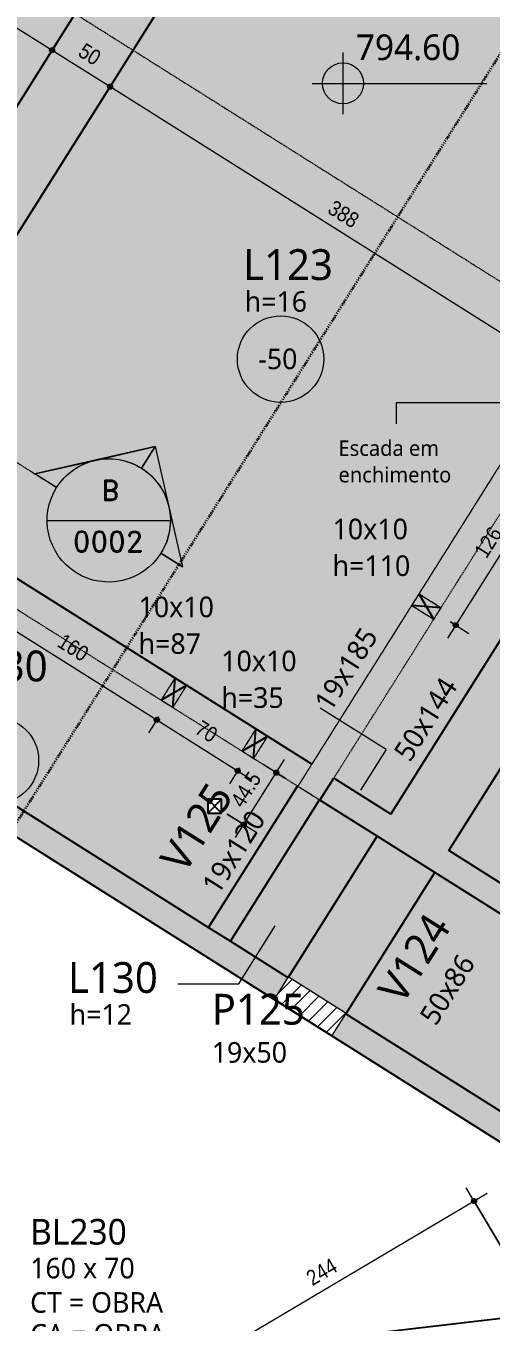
# Model space of a CAD drawing. Extents: x -2131 to 52870, y -3196 to 88043.
# Drawn here: x 41879 to 42218, y 1157 to 2103 of the extents above; entities that cross this region are included whole.
import ezdxf

# ---------------------------------------------------------------- set-up
doc = ezdxf.new("R2010")
doc.units = 0
for name, pattern in [('Centro de 6 mm', [1.32, 0.6, -0.24, 0.24, -0.24]), ('Dash dot', [1.5875, 0.635, -0.47625, 0, -0.47625]), ('Hidden', [0.714375, 0.47625, -0.238125]), ('Traço', [0.635, 0.3175, -0.3175])]:
    doc.linetypes.add(name, pattern=pattern)
for name, color, linetype, lineweight in [('A-ANNO-DIMS', 7, 'Continuous', 9), ('A-ANNO-DIMS-75', 7, 'Continuous', 9), ('A-DETL-GENF', 7, 'Continuous', 18), ('A-DETL-THIN', 7, 'Continuous', 25), ('A-FLOR', 7, 'Continuous', 25), ('A-FLOR-IDEN', 7, 'Continuous', 9), ('A-GENM', 7, 'Continuous', 25), ('A-GENM-HDLN', 7, 'Traço', 18), ('A-GENM-IDEN', 7, 'Continuous', 9), ('G-ANNO-DIMS', 7, 'Continuous', 9), ('G-ANNO-SYMB', 7, 'Continuous', 9), ('G-ANNO-TEXT', 7, 'Continuous', 9), ('S-BEAM', 7, 'Continuous', 25), ('S-BEAM-HDLN', 7, 'Traço', 25), ('S-BEAM-IDEN', 7, 'Continuous', 9), ('S-COLS', 7, 'Continuous', 25), ('S-COLS-IDEN', 7, 'Continuous', 9), ('S-FNDN-IDEN', 7, 'Continuous', 9), ('S-GRID', 7, 'Continuous', 9)]:
    doc.layers.add(name, color=color, linetype=linetype, lineweight=lineweight)
doc.layers.add('A-DETL', color=7, linetype='Continuous', lineweight=18, true_color=0x00a600)
doc.styles.add('Fira Sans_3', font='', dxfattribs={"width": 0.9, "height": 11.25})
doc.styles.add('Gadugi', font='gadugi.ttf', dxfattribs={"height": 15})
doc.styles.add('Gadugi_4', font='gadugi.ttf', dxfattribs={"height": 11.25})
doc.styles.add('Gadugi_6', font='gadugi.ttf', dxfattribs={"height": 22.5})
doc.styles.add('Gadugi_7', font='gadugi.ttf', dxfattribs={"height": 0.2})
doc.styles.add('Gadugi_8', font='gadugi.ttf', dxfattribs={"height": 18.75})
doc.styles.add('RomanD', font='romand__.ttf', dxfattribs={"height": 15})
doc.styles.get('Fira Sans_3').set_extended_font_data('Fira Sans')
doc.dimstyles.new('PED_1_5mm_ESQ_3', dxfattribs={"dimscale": 30.48, "dimtxt": 15.344768, "dimasz": 0.492126, "dimexe": 0.369094, "dimexo": 0.369094, "dimgap": 0.073819, "dimtad": 1, "dimdec": 1, "dimrnd": 0.5, "dimdsep": 46, "dimtxsty": 'Fira Sans_3', "dimblk1": 'DOTSMALL', "dimblk2": 'DOTSMALL', "dimsah": 1, "dimcen": 0.09, "dimdle": 0.369094, "dimazin": 0, "dimtfac": 1, "dimtdec": 4, "dimtix": 1, "dimtmove": 0, "dimatfit": 3, "dimfxl": 1, "dimtvp": 1, "dimtolj": 1, "dimtzin": 0, "dimarcsym": 2})
doc.dimstyles.new('PED_1_5mm_ESQ_7', dxfattribs={"dimscale": 30.48, "dimtxt": 15.344768, "dimasz": 0.492126, "dimexe": 0.369094, "dimexo": 0.369094, "dimgap": 0.073819, "dimtad": 1, "dimdec": 1, "dimrnd": 0.5, "dimdsep": 46, "dimtxsty": 'Fira Sans_3', "dimblk1": 'DOTSMALL', "dimblk2": 'DOTSMALL', "dimsah": 1, "dimcen": 0.09, "dimdle": 0.369094, "dimazin": 0, "dimtfac": 1, "dimtdec": 4, "dimtix": 1, "dimtmove": 0, "dimatfit": 3, "dimfxl": 1, "dimtvp": 1, "dimtolj": 1, "dimtzin": 0, "dimarcsym": 2})

# ---------------------------------------------------------------- blocks, each defined once
blk = doc.blocks.new('PED_FURO_RETANGULAR_R04_2020 - 10x10x87-V29-PL C 001 - FORMA DO TÉRREO')
at = {"layer": 'A-GENM-HDLN'}
for p, q in [((-5, 9.5), (5, -9.5)), ((-5, -9.5), (5, 9.5)), ((-5, -9.5), (-5, 9.5)), ((-5, 9.5), (5, 9.5)), ((5, 9.5), (5, -9.5))]:
    blk.add_line(p, q, dxfattribs=at)
blk = doc.blocks.new('PED_FURO_RETANGULAR_R04_2020 - 10x10x35-V30-PL C 001 - FORMA DO TÉRREO')
at = {"layer": 'A-GENM-HDLN'}
for p, q in [((-5, 9.5), (5, -9.5)), ((-5, -9.5), (5, 9.5)), ((-5, -9.5), (-5, 9.5)), ((-5, 9.5), (5, 9.5)), ((5, 9.5), (5, -9.5))]:
    blk.add_line(p, q, dxfattribs=at)
blk = doc.blocks.new('PED_FURO_RETANGULAR_R04_2020 - 10x10x110-V33-PL C 001 - FORMA DO TÉRREO')
at = {"layer": 'A-GENM-HDLN'}
for p, q in [((-5, 9.5), (5, -9.5)), ((-5, -9.5), (5, 9.5)), ((-5, -9.5), (-5, 9.5)), ((-5, 9.5), (5, 9.5)), ((5, 9.5), (5, -9.5)), ((5, -9.5), (-5, -9.5))]:
    blk.add_line(p, q, dxfattribs=at)
blk = doc.blocks.new('PED_TAG_LAJE_R03 - TÍTULO_ESPESSURA_REBAIXO-2582888-PL C 001 - FORMA DO TÉRREO')
at = {"layer": 'A-FLOR-IDEN'}
blk.add_circle((-0.108, -0.761), 0.421, dxfattribs=at)
blk = doc.blocks.new('Elevações de ponto - M_Cota de elevação - Alvo preenchido-10609-PL C 001 - FORMA DO TÉRREO')
at = {"layer": 'G-ANNO-DIMS'}
h = blk.add_hatch(color=256, dxfattribs=at)
edge = h.paths.add_edge_path(flags=0)
edge.add_line((0, 0), (-0.2, 0))
edge.add_arc((0, 0), 0.2, 90, 180, ccw=False)
edge.add_line((0, 0.2), (0, 0))
h = blk.add_hatch(color=256, dxfattribs=at)
edge = h.paths.add_edge_path(flags=0)
edge.add_line((0, 0), (0.2, 0))
edge.add_arc((0, 0), 0.2, 270, 360, ccw=False)
edge.add_line((0, -0.2), (0, 0))
for p, q in [((0, -0.3), (0, 0.3)), ((-0.3, 0), (1.4, 0))]:
    blk.add_line(p, q, dxfattribs=at)
blk.add_circle((0, 0), 0.2, dxfattribs=at)
blk = doc.blocks.new('Corte - M_Cabeça do corte - Preenchida-2060824-PL C 001 - FORMA DO TÉRREO')
at = {"layer": 'G-ANNO-SYMB'}
h = blk.add_hatch(color=256, dxfattribs=at)
edge = h.paths.add_edge_path(flags=0)
edge.add_line((-0.6, 0.849), (-0.6, 0.6))
edge.add_arc((-0.6, 0), 0.6, 90, 135)
edge.add_line((-1.024, 0.424), (-0.6, 0.849))
h = blk.add_hatch(color=256, dxfattribs=at)
edge = h.paths.add_edge_path(flags=0)
edge.add_line((-0.6, 0.849), (-0.176, 0.424))
edge.add_arc((-0.6, 0), 0.6, 45, 90)
edge.add_line((-0.6, 0.6), (-0.6, 0.849))
h = blk.add_hatch(color=256, dxfattribs=at)
edge = h.paths.add_edge_path(flags=0)
edge.add_line((-1.449, 0), (-1.024, 0.424))
edge.add_arc((-0.6, 0), 0.6, 135, 180)
edge.add_line((-1.2, 0), (-1.449, 0))
h = blk.add_hatch(color=256, dxfattribs=at)
edge = h.paths.add_edge_path(flags=0)
edge.add_line((0.249, 0), (0, 0))
edge.add_arc((-0.6, 0), 0.6, 360, 405)
edge.add_line((-0.176, 0.424), (0.249, 0))
for p, q in [((-0.6, 0.849), (-1.449, 0)), ((-0.6, 0.849), (-1.024, 0.424)), ((-0.6, 0.849), (0.249, 0)), ((-0.6, 0.6), (-0.6, 0.849)), ((-0.6, 0.849), (-0.6, 0.6)), ((-0.176, 0.424), (-0.6, 0.849)), ((-1.024, 0.424), (-1.449, 0)), ((0.249, 0), (-0.176, 0.424)), ((-1.449, 0), (-1.2, 0)), ((0, 0), (0.249, 0)), ((-1.2, 0), (-1.449, 0)), ((0, 0), (0.249, 0))]:
    blk.add_line(p, q, dxfattribs=at)
for start, end in [(360, 180), (90, 135), (45, 90), (135, 180), (360, 45), (180, 360)]:
    blk.add_arc((-0.6, 0), 0.6, start, end, dxfattribs=at)
blk = doc.blocks.new('DIMBLOCK190-PL C 001 - FORMA DO TÉRREO')
at = {"layer": 'A-ANNO-DIMS-75', "transparency": 16777216}
h = blk.add_hatch(color=256, dxfattribs=at)
edge = h.paths.add_edge_path(flags=0)
edge.add_arc((41533.17, 2315.24), 1.88, 0, 360)
h = blk.add_hatch(color=256, dxfattribs=at)
edge = h.paths.add_edge_path(flags=0)
edge.add_arc((41897.8, 2085.74), 1.88, 0, 360)
for p, q in [((41528.58, 2307.96), (41539.16, 2324.76)), ((41533.17, 2315.24), (41528.58, 2307.96)), ((41533.17, 2315.24), (41897.8, 2085.74)), ((41893.22, 2078.47), (41903.79, 2095.26)), ((41897.8, 2085.74), (41893.22, 2078.47))]:
    blk.add_line(p, q, dxfattribs=at)
for centre in [(41533.17, 2315.24), (41897.8, 2085.74)]:
    blk.add_circle(centre, 1.88, dxfattribs=at)
at = {"layer": 'A-ANNO-DIMS-75', "color": 0, "transparency": 16777216, "insert": (41715.99, 2221.24), "char_height": 11.25, "width": 25.4959, "attachment_point": 1, "rotation": 327.81471, "line_spacing_factor": 1.049215, "style": 'Fira Sans_3'}
blk.add_mtext('431', dxfattribs=at)
blk = doc.blocks.new('_DotSmall')
at = {"color": 0, "linetype": 'ByBlock', "const_width": 0.5}
blk.add_lwpolyline([(-0.0625, 0, 1), (0.0625, 0, 1)], format="xyb", close=True, dxfattribs=at)
blk = doc.blocks.new('DIMBLOCK191-PL C 001 - FORMA DO TÉRREO')
at = {"layer": 'A-ANNO-DIMS-75', "transparency": 16777216}
h = blk.add_hatch(color=256, dxfattribs=at)
edge = h.paths.add_edge_path(flags=0)
edge.add_arc((41897.8, 2085.74), 1.88, 0, 360)
h = blk.add_hatch(color=256, dxfattribs=at)
edge = h.paths.add_edge_path(flags=0)
edge.add_arc((41940.12, 2059.11), 1.88, 0, 360)
for p, q in [((41893.22, 2078.47), (41903.79, 2095.26)), ((41897.8, 2085.74), (41893.22, 2078.47)), ((41897.8, 2085.74), (41940.12, 2059.11)), ((41935.54, 2051.84), (41946.11, 2068.63)), ((41940.12, 2059.11), (41935.54, 2051.84))]:
    blk.add_line(p, q, dxfattribs=at)
for centre in [(41897.8, 2085.74), (41940.12, 2059.11)]:
    blk.add_circle(centre, 1.88, dxfattribs=at)
at = {"layer": 'A-ANNO-DIMS-75', "color": 0, "transparency": 16777216, "insert": (41921.96, 2091.6), "char_height": 11.25, "width": 18.4137, "attachment_point": 1, "rotation": 327.81471, "line_spacing_factor": 1.049215, "style": 'Fira Sans_3'}
blk.add_mtext('50', dxfattribs=at)
blk = doc.blocks.new('DIMBLOCK192-PL C 001 - FORMA DO TÉRREO')
at = {"layer": 'A-ANNO-DIMS-75', "transparency": 16777216}
h = blk.add_hatch(color=256, dxfattribs=at)
edge = h.paths.add_edge_path(flags=0)
edge.add_arc((41940.12, 2059.11), 1.88, 0, 360)
h = blk.add_hatch(color=256, dxfattribs=at)
edge = h.paths.add_edge_path(flags=0)
edge.add_arc((42268.63, 1852.36), 1.88, 0, 360)
for p, q in [((41935.54, 2051.84), (41946.11, 2068.63)), ((41940.12, 2059.11), (41935.54, 2051.84)), ((41940.12, 2059.11), (42268.63, 1852.36)), ((42264.05, 1845.08), (42274.62, 1861.88)), ((42268.63, 1852.36), (42264.05, 1845.08))]:
    blk.add_line(p, q, dxfattribs=at)
for centre in [(41940.12, 2059.11), (42268.63, 1852.36)]:
    blk.add_circle(centre, 1.88, dxfattribs=at)
at = {"layer": 'A-ANNO-DIMS-75', "color": 0, "transparency": 16777216, "insert": (42104.13, 1976.95), "char_height": 11.25, "width": 27.6206, "attachment_point": 1, "rotation": 327.81471, "line_spacing_factor": 1.049215, "style": 'Fira Sans_3'}
blk.add_mtext('388', dxfattribs=at)
blk = doc.blocks.new('DIMBLOCK213-PL C 001 - FORMA DO TÉRREO')
at = {"layer": 'A-ANNO-DIMS-75', "transparency": 16777216}
h = blk.add_hatch(color=256, dxfattribs=at)
edge = h.paths.add_edge_path(flags=0)
edge.add_arc((42259.7, 1772.76), 1.88, 0, 360)
h = blk.add_hatch(color=256, dxfattribs=at)
edge = h.paths.add_edge_path(flags=0)
edge.add_arc((42192.55, 1666.07), 1.87, 0, 360)
for p, q in [((42265.69, 1782.28), (42186.55, 1656.55)), ((42252.42, 1777.34), (42269.22, 1766.77)), ((42259.7, 1772.76), (42252.42, 1777.34)), ((42188.66, 1668.51), (42202.07, 1660.08)), ((42192.55, 1666.07), (42188.66, 1668.51))]:
    blk.add_line(p, q, dxfattribs=at)
for centre, radius in [((42259.7, 1772.76), 1.88), ((42192.55, 1666.07), 1.87)]:
    blk.add_circle(centre, radius, dxfattribs=at)
at = {"layer": 'A-ANNO-DIMS-75', "color": 0, "transparency": 16777216, "insert": (42205.43, 1720), "char_height": 11.25, "width": 25.2598, "attachment_point": 1, "rotation": 57.81471, "line_spacing_factor": 1.049215, "style": 'Fira Sans_3'}
blk.add_mtext('126', dxfattribs=at)
blk = doc.blocks.new('DIMBLOCK217-PL C 001 - FORMA DO TÉRREO')
at = {"layer": 'A-ANNO-DIMS-75', "transparency": 16777216}
h = blk.add_hatch(color=256, dxfattribs=at)
edge = h.paths.add_edge_path(flags=0)
edge.add_arc((41838.72, 1682.25), 1.87, 0, 360)
h = blk.add_hatch(color=256, dxfattribs=at)
edge = h.paths.add_edge_path(flags=0)
edge.add_arc((41974.3, 1596.92), 1.87, 0, 360)
for p, q in [((41840.09, 1684.45), (41832.72, 1672.73)), ((41838.72, 1682.25), (41840.09, 1684.45)), ((41838.72, 1682.25), (41974.3, 1596.92)), ((41975.68, 1599.11), (41968.31, 1587.4)), ((41974.3, 1596.92), (41975.68, 1599.11))]:
    blk.add_line(p, q, dxfattribs=at)
for centre in [(41838.72, 1682.25), (41974.3, 1596.92)]:
    blk.add_circle(centre, 1.87, dxfattribs=at)
at = {"layer": 'A-ANNO-DIMS-75', "color": 0, "transparency": 16777216, "insert": (41906.68, 1660.54), "char_height": 11.25, "width": 26.4402, "attachment_point": 1, "rotation": 327.81471, "line_spacing_factor": 1.049215, "style": 'Fira Sans_3'}
blk.add_mtext('160', dxfattribs=at)
blk = doc.blocks.new('DIMBLOCK218-PL C 001 - FORMA DO TÉRREO')
at = {"layer": 'A-ANNO-DIMS-75', "transparency": 16777216}
h = blk.add_hatch(color=256, dxfattribs=at)
edge = h.paths.add_edge_path(flags=0)
edge.add_arc((41974.3, 1596.92), 1.87, 0, 360)
h = blk.add_hatch(color=256, dxfattribs=at)
edge = h.paths.add_edge_path(flags=0)
edge.add_arc((42033.37, 1559.74), 1.87, 0, 360)
for p, q in [((41975.68, 1599.11), (41968.31, 1587.4)), ((41974.3, 1596.92), (41975.68, 1599.11)), ((41974.3, 1596.92), (42042.89, 1553.75)), ((42034.75, 1561.93), (42027.38, 1550.22)), ((42033.37, 1559.74), (42034.75, 1561.93))]:
    blk.add_line(p, q, dxfattribs=at)
for centre in [(41974.3, 1596.92), (42033.37, 1559.74)]:
    blk.add_circle(centre, 1.87, dxfattribs=at)
at = {"layer": 'A-ANNO-DIMS-75', "color": 0, "transparency": 16777216, "insert": (42007.17, 1597.3), "char_height": 11.25, "width": 17.4694, "attachment_point": 1, "rotation": 327.81471, "line_spacing_factor": 1.049215, "style": 'Fira Sans_3'}
blk.add_mtext('70', dxfattribs=at)
blk = doc.blocks.new('DIMBLOCK563-PL C 001 - FORMA DO TÉRREO')
at = {"layer": 'A-ANNO-DIMS-75', "transparency": 16777216}
h = blk.add_hatch(color=256, dxfattribs=at)
edge = h.paths.add_edge_path(flags=0)
edge.add_arc((42061.5, 1558.39), 1.88, 0, 360)
h = blk.add_hatch(color=256, dxfattribs=at)
edge = h.paths.add_edge_path(flags=0)
edge.add_arc((42037.72, 1520.61), 1.88, 0, 360)
for p, q in [((42031.73, 1511.09), (42067.49, 1567.91)), ((42068.78, 1553.81), (42051.98, 1564.38)), ((42061.5, 1558.39), (42068.78, 1553.81)), ((42025.64, 1528.21), (42047.24, 1514.61)), ((42037.72, 1520.61), (42025.64, 1528.21))]:
    blk.add_line(p, q, dxfattribs=at)
for centre in [(42061.5, 1558.39), (42037.72, 1520.61)]:
    blk.add_circle(centre, 1.88, dxfattribs=at)
at = {"layer": 'A-ANNO-DIMS-75', "color": 0, "transparency": 16777216, "insert": (42027.55, 1537.92), "char_height": 11.25, "width": 31.3978, "attachment_point": 1, "rotation": 57.81471, "line_spacing_factor": 1.049215, "style": 'Fira Sans_3'}
blk.add_mtext('44.5', dxfattribs=at)
blk = doc.blocks.new('DIMBLOCK578-PL C 001 - FORMA DO TÉRREO')
at = {"layer": 'A-ANNO-DIMS-75', "transparency": 16777216}
h = blk.add_hatch(color=256, dxfattribs=at)
edge = h.paths.add_edge_path(flags=0)
edge.add_arc((42205.95, 1245.67), 1.87, 0, 360)
h = blk.add_hatch(color=256, dxfattribs=at)
edge = h.paths.add_edge_path(flags=0)
edge.add_arc((41995.71, 1121.39), 1.87, 0, 360)
for p, q in [((41995.71, 1121.39), (42215.64, 1251.39)), ((42248.68, 1173.38), (42200.23, 1255.35)), ((42205.95, 1245.67), (42248.68, 1173.38)), ((42036.96, 1051.59), (41989.98, 1131.08)), ((41995.71, 1121.39), (42036.96, 1051.59))]:
    blk.add_line(p, q, dxfattribs=at)
for centre in [(42205.95, 1245.67), (41995.71, 1121.39)]:
    blk.add_circle(centre, 1.87, dxfattribs=at)
at = {"layer": 'A-ANNO-DIMS-75', "color": 0, "transparency": 16777216, "insert": (42082.1, 1193.17), "char_height": 11.25, "width": 26.9124, "attachment_point": 1, "rotation": 30.58717, "line_spacing_factor": 1.049215, "style": 'Fira Sans_3'}
blk.add_mtext('244', dxfattribs=at)
blk = doc.blocks.new('PED_TAG_BLOCO - BLOCO-3844252-PL C 001 - FORMA DO TÉRREO')
at = {"layer": 'S-FNDN-IDEN', "char_height": 0.2, "attachment_point": 1, "style": 'Gadugi_7'}
for s, insert, width in [('CT = OBRA', (-0.977, -0.998), 1.71561), ('CA = OBRA', (-0.977, -1.309), 1.7557)]:
    blk.add_mtext(s, dxfattribs=dict(at, insert=insert, width=width))

msp = doc.modelspace()

# ---------------------------------------------------------------- hatches: boundary and pattern name
at = {"layer": 'A-DETL', "true_color": 0x00bcb8}
for points in [[(42093.418, 1538.302), (42246.292, 1781.199), (42230.211, 1791.32), (42077.338, 1548.423), (42087.459, 1542.053)], [(42077.338, 1548.423), (42087.459, 1564.503), (41742.041, 1781.9), (41731.921, 1765.82), (42077.002, 1548.634)]]:
    msp.add_hatch(color=132, dxfattribs=at).paths.add_polyline_path(points, flags=0)
at = {"layer": 'A-DETL-GENF', "true_color": 0x808080}
h = msp.add_hatch(dxfattribs=at)
h.set_pattern_fill('FP_5', color=8, style=0, pattern_type=2)
h.set_pattern_definition([(45, (44240.043, 0), (-5.3033, 5.3033), [])])
h.paths.add_polyline_path([(42102.45, 1366.602), (42112.567, 1382.684), (42070.211, 1409.248), (42060.133, 1393.235), (42102.449, 1366.602)], flags=0)
at = {"layer": 'A-FLOR', "true_color": 0xa7d7e1}
h = msp.add_hatch(color=9, dxfattribs=at)
h.paths.add_polyline_path([(41716.866, 1797.745), (41716.863, 1797.753), (41716.635, 1797.896), (42055.828, 2336.829), (41691.15, 2566.254), (41351.998, 2027.384), (41716.635, 1797.89)], flags=0)
h.paths.add_polyline_path([(41537.994, 2195.199), (41529.442, 2200.382), (41534.625, 2208.934), (41543.177, 2203.751)], flags=0)
h.paths.add_polyline_path([(41525.166, 2202.974), (41516.614, 2208.156), (41521.797, 2216.709), (41530.349, 2211.526), (41529.442, 2210.029)], flags=0)
h.paths.add_polyline_path([(41545.768, 2208.027), (41537.216, 2213.21), (41542.399, 2221.762), (41550.951, 2216.579)], flags=0)
h.paths.add_polyline_path([(41532.94, 2215.802), (41524.388, 2220.985), (41529.571, 2229.537), (41538.123, 2224.354), (41534.625, 2218.581)], flags=0)
h.paths.add_polyline_path([(41644.607, 2364.415), (41636.055, 2369.598), (41641.238, 2378.15), (41649.79, 2372.967), (41644.749, 2364.649)], flags=0)
h.paths.add_polyline_path([(41631.779, 2372.189), (41623.227, 2377.372), (41628.41, 2385.924), (41636.962, 2380.741), (41634.92, 2377.372)], flags=0)
h.paths.add_polyline_path([(41652.381, 2377.243), (41643.829, 2382.426), (41649.012, 2390.978), (41657.564, 2385.795), (41652.459, 2377.372)], flags=0)
h.paths.add_polyline_path([(41639.553, 2385.017), (41631.001, 2390.2), (41636.184, 2398.752), (41644.736, 2393.569), (41640.103, 2385.924)], flags=0)
msp.add_hatch(color=9, dxfattribs=at).paths.add_polyline_path([(42087.459, 1564.503), (42426.653, 2103.441), (42098.145, 2310.196), (41758.952, 1771.257), (42077.338, 1570.873)], flags=0)
at = {"layer": 'A-FLOR', "true_color": 0xfcd5b4}
h = msp.add_hatch(color=254, dxfattribs=at)
h.paths.add_polyline_path([(42422.109, 1353.882), (42761.209, 1892.743), (42654.737, 1960.825), (42447.754, 1631.954), (42320.148, 1712.264), (42187.517, 1501.529), (42422.106, 1353.884)], flags=0)
h.paths.add_polyline_path([(42459.607, 1600.594), (42449.607, 1600.594), (42449.607, 1610.594), (42459.607, 1610.594)], flags=0)
msp.add_hatch(color=254, dxfattribs=at).paths.add_polyline_path([(42145.2, 1528.163), (42277.832, 1738.899), (42236.171, 1765.119), (42103.539, 1554.383), (42135.08, 1534.532)], flags=0)
at = {"layer": 'A-FLOR', "true_color": 0xb4bee6}
h = msp.add_hatch(color=9, dxfattribs=at)
h.paths.add_polyline_path([(42012.072, 1445.487), (42076.994, 1548.64), (41749.016, 1754.969), (41684.336, 1652.201), (41689.405, 1649.01), (41689.278, 1648.809), (42012.07, 1445.488)], flags=0)
h.paths.add_polyline_path([(42021.545, 1528.933), (42011.545, 1528.933), (42011.545, 1538.933), (42021.545, 1538.933)], flags=0)
for points in [[(42070.037, 1408.976), (42070.254, 1409.315), (42070.4, 1409.316), (42135.079, 1512.082), (42093.071, 1538.514), (42028.149, 1435.361), (42069.606, 1409.248)], [(42346.927, 1234.569), (42411.925, 1337.843), (42177.396, 1485.449), (42112.451, 1382.26), (42336.803, 1240.945)]]:
    msp.add_hatch(color=9, dxfattribs=at).paths.add_polyline_path(points, flags=0)
at = {"layer": 'S-BEAM', "true_color": 0xa7d7e1}
msp.add_hatch(color=9, dxfattribs=at).paths.add_polyline_path([(41758.952, 1771.263), (42098.145, 2310.196), (42056.053, 2336.687), (42056.474, 2337.853), (41716.635, 1797.896), (41758.949, 1771.264)], flags=0)
at = {"layer": 'S-BEAM', "true_color": 0xfcd5b4}
h = msp.add_hatch(color=254, dxfattribs=at)
h.paths.add_polyline_path([(42466.243, 1136.958), (42466.55, 1137.445), (42466.371, 1137.557), (42476.185, 1153.151), (42363.006, 1224.441), (42352.88, 1208.364), (42465.292, 1137.557)], flags=0)
h.paths.add_polyline_path([(42336.803, 1218.49), (42346.927, 1234.569), (42112.347, 1382.326), (42102.446, 1366.602), (42060.133, 1393.241), (42070.037, 1408.976), (41689.278, 1648.809), (41679.284, 1632.93), (41636.968, 1659.563), (41646.943, 1675.458), (41636.968, 1681.759), (41142.432, 1993.257), (41132.312, 1977.177), (42328.887, 1223.476)], flags=0)
at = {"layer": 'S-BEAM', "true_color": 0xfcd8b4}
msp.add_hatch(color=254, dxfattribs=at).paths.add_polyline_path([(42187.516, 1501.53), (42320.148, 1712.266), (42277.832, 1738.899), (42145.2, 1528.163), (42147.871, 1526.481)], flags=0)
at = {"layer": 'S-BEAM', "true_color": 0xfcd5b4}
msp.add_hatch(color=254, dxfattribs=at).paths.add_polyline_path([(42411.965, 1337.817), (42422.091, 1353.894), (42103.539, 1554.383), (42093.418, 1538.302), (42411.925, 1337.843)], flags=0)
at = {"layer": 'S-BEAM', "true_color": 0xb4bee6}
for points in [[(42028.151, 1435.364), (42093.071, 1538.514), (42076.991, 1548.634), (42012.07, 1445.484), (42020.11, 1440.424)], [(42112.675, 1382.616), (42177.396, 1485.449), (42135.079, 1512.082), (42070.359, 1409.249), (42112.57, 1382.682)]]:
    msp.add_hatch(color=9, dxfattribs=at).paths.add_polyline_path(points, flags=0)
at = {"layer": 'S-COLS', "true_color": 0x808080}
msp.add_hatch(color=8, dxfattribs=at).paths.add_polyline_path([(42102.446, 1366.602), (42102.446, 1366.604), (42060.134, 1393.235), (42060.133, 1393.233), (42077.46, 1382.328)], flags=0)

# ---------------------------------------------------------------- linework, layer by layer
at = {"layer": 'A-DETL', "color": 7, "linetype": 'Hidden'}
for p, q in [((42426.653, 2103.441), (42087.459, 1564.503)), ((42077.338, 1548.423), (42230.211, 1791.32)), ((42230.211, 1791.32), (42087.459, 1564.503)), ((42087.459, 1564.503), (41742.041, 1781.9)), ((42093.418, 1538.302), (42246.292, 1781.199)), ((41758.949, 1771.259), (42087.459, 1564.503)), ((41731.921, 1765.82), (42077.338, 1548.423)), ((41731.921, 1765.82), (42077.338, 1548.423)), ((42093.418, 1538.302), (42236.171, 1765.119)), ((42165.724, 1688.857), (42160.397, 1680.394)), ((42160.397, 1680.394), (42165.724, 1688.857)), ((42165.724, 1688.857), (42160.397, 1680.394)), ((42160.397, 1680.394), (42165.724, 1688.857)), ((42165.724, 1688.857), (42181.804, 1678.737)), ((42181.804, 1678.737), (42165.724, 1688.857)), ((42165.724, 1688.857), (42181.804, 1678.737)), ((42181.804, 1678.737), (42165.724, 1688.857)), ((42176.478, 1670.273), (42160.397, 1680.394)), ((42160.397, 1680.394), (42176.478, 1670.273)), ((42176.478, 1670.273), (42160.397, 1680.394)), ((42160.397, 1680.394), (42176.478, 1670.273)), ((42176.478, 1670.273), (42181.804, 1678.737)), ((42181.804, 1678.737), (42176.478, 1670.273)), ((42176.478, 1670.273), (42181.804, 1678.737)), ((42181.804, 1678.737), (42176.478, 1670.273)), ((41977.441, 1611.295), (41987.562, 1627.376)), ((41987.562, 1627.376), (41977.441, 1611.295)), ((41996.025, 1622.049), (41987.562, 1627.376)), ((41987.562, 1627.376), (41996.025, 1622.049)), ((41996.025, 1622.049), (41985.905, 1605.969)), ((41985.905, 1605.969), (41996.025, 1622.049)), ((41977.441, 1611.295), (41985.905, 1605.969)), ((41985.905, 1605.969), (41977.441, 1611.295)), ((42036.511, 1574.118), (42046.632, 1590.199)), ((42046.632, 1590.199), (42036.511, 1574.118)), ((42055.095, 1584.872), (42046.632, 1590.199)), ((42046.632, 1590.199), (42055.095, 1584.872)), ((42055.095, 1584.872), (42044.975, 1568.792)), ((42044.975, 1568.792), (42055.095, 1584.872)), ((42036.511, 1574.118), (42044.975, 1568.792)), ((42044.975, 1568.792), (42036.511, 1574.118)), ((42087.459, 1564.503), (42077.338, 1548.423)), ((42077.338, 1548.423), (42093.418, 1538.302)), ((42093.418, 1538.302), (42077.338, 1548.423))]:
    msp.add_line(p, q, dxfattribs=at)
at = {"layer": 'A-DETL', "color": 7}
for p, q in [((42141.741, 1575.232), (42093.5, 1605.593)), ((42141.741, 1575.232), (42123.098, 1545.61)), ((42070.254, 1409.315), (42060.133, 1393.235)), ((42112.57, 1382.682), (42070.254, 1409.315)), ((42060.133, 1393.235), (42102.45, 1366.602)), ((42102.45, 1366.602), (42112.57, 1382.682))]:
    msp.add_line(p, q, dxfattribs=at)
at = {"layer": 'A-DETL', "color": 7, "lineweight": 9}
for p, q in [((42034.091, 1404.189), (42060.724, 1446.506)), ((41989.528, 1404.189), (42034.091, 1404.189))]:
    msp.add_line(p, q, dxfattribs=at)
at = {"layer": 'A-DETL-THIN'}
for p, q in [((42165.724, 1688.857), (42176.478, 1670.273)), ((42181.804, 1678.737), (42160.397, 1680.394)), ((41985.905, 1605.969), (41987.562, 1627.376)), ((41996.025, 1622.049), (41977.441, 1611.295)), ((42044.975, 1568.792), (42046.632, 1590.199)), ((42055.095, 1584.872), (42036.511, 1574.118)), ((42011.545, 1538.933), (42021.545, 1528.933)), ((42011.545, 1528.933), (42021.545, 1538.933)), ((42016.545, 1533.933), (42016.122, 1534.199)), ((41949.241, 1127.96), (42254.404, 1163.698))]:
    msp.add_line(p, q, dxfattribs=at)
at = {"layer": 'A-FLOR'}
for p, q in [((42087.459, 1564.503), (41758.952, 1771.257)), ((42021.545, 1538.933), (42011.545, 1538.933)), ((42011.545, 1538.933), (42011.545, 1528.933)), ((42021.545, 1528.933), (42021.545, 1538.933)), ((42011.545, 1528.933), (42021.545, 1528.933)), ((42112.451, 1382.26), (42112.675, 1382.616))]:
    msp.add_line(p, q, dxfattribs=at)
at = {"layer": 'G-ANNO-SYMB', "linetype": 'Centro de 6 mm'}
for p, q in [((42838.241, 1530.925), (40971.192, 2705.999)), ((40845.137, 2431.082), (41901.102, 1766.484))]:
    msp.add_line(p, q, dxfattribs=at)
at = {"layer": 'G-ANNO-SYMB'}
msp.add_line((41894.187, 1742.515), (41984.187, 1742.515), dxfattribs=at)
at = {"layer": 'G-ANNO-TEXT'}
for p, q in [((42149.141, 1828.41), (42149.141, 1812.983)), ((42260.061, 1828.41), (42149.141, 1828.41))]:
    msp.add_line(p, q, dxfattribs=at)
at = {"layer": 'S-BEAM'}
for p, q in [((41716.635, 1797.896), (42056.474, 2337.853)), ((41758.952, 1771.263), (42098.145, 2310.196)), ((41132.314, 1977.176), (42336.803, 1218.49)), ((42145.2, 1528.163), (42277.832, 1738.899)), ((42187.516, 1501.53), (42320.148, 1712.266)), ((41689.278, 1648.809), (42012.07, 1445.488)), ((42145.2, 1528.163), (42103.539, 1554.383)), ((42012.07, 1445.484), (42076.991, 1548.634)), ((42028.151, 1435.364), (42093.071, 1538.514)), ((42135.079, 1512.082), (42093.418, 1538.302)), ((42070.359, 1409.249), (42135.079, 1512.082)), ((42422.091, 1353.894), (42187.516, 1501.53)), ((42112.675, 1382.616), (42177.396, 1485.449)), ((42411.965, 1337.817), (42177.396, 1485.449)), ((42028.151, 1435.36), (42070.037, 1408.976)), ((42112.347, 1382.326), (42346.929, 1234.567)), ((42112.675, 1382.616), (42112.57, 1382.682))]:
    msp.add_line(p, q, dxfattribs=at)
at = {"layer": 'S-BEAM-HDLN', "linetype": 'Continuous'}
for p, q in [((42093.418, 1538.302), (42103.539, 1554.383)), ((42177.396, 1485.449), (42135.079, 1512.082)), ((42012.075, 1445.486), (42028.146, 1435.362))]:
    msp.add_line(p, q, dxfattribs=at)
at = {"layer": 'S-GRID', "color": 253, "linetype": 'Dash dot', "lineweight": 35, "true_color": 0xb3a2c7}
msp.add_line((43252.848, 3716.214), (41723.569, 1286.376), dxfattribs=at)

# ---------------------------------------------------------------- block references
at = {"layer": 'A-FLOR-IDEN', "xscale": 74.99999999999996, "yscale": 74.99999999999996, "zscale": 74.99999999999996}
for p in [(42072.801, 1917.349), (41864.489, 1624.362)]:
    msp.add_blockref('PED_TAG_LAJE_R03 - TÍTULO_ESPESSURA_REBAIXO-2582888-PL C 001 - FORMA DO TÉRREO', p, dxfattribs=at)
at = {"layer": 'A-GENM', "linetype": 'Traço', "lineweight": 18}
for name, p, rotation in [('PED_FURO_RETANGULAR_R04_2020 - 10x10x110-V33-PL C 001 - FORMA DO TÉRREO', (42171.101, 1679.565), 237.8147155097318), ('PED_FURO_RETANGULAR_R04_2020 - 10x10x87-V29-PL C 001 - FORMA DO TÉRREO', (41986.733, 1616.672), 147.8147115768899), ('PED_FURO_RETANGULAR_R04_2020 - 10x10x35-V30-PL C 001 - FORMA DO TÉRREO', (42045.803, 1579.495), 147.8147115768899)]:
    msp.add_blockref(name, p, dxfattribs=dict(at, rotation=rotation))
at = {"layer": 'G-ANNO-DIMS', "xscale": 74.99999999999996, "yscale": 74.99999999999996, "zscale": 74.99999999999996}
msp.add_blockref('Elevações de ponto - M_Cota de elevação - Alvo preenchido-10609-PL C 001 - FORMA DO TÉRREO', (42110.254, 2061.501), dxfattribs=at)
at = {"layer": 'G-ANNO-SYMB', "extrusion": (0, 0, -1), "xscale": 74.99999999999996, "yscale": 74.99999999999996, "zscale": 74.99999999999996, "rotation": 32.18528920989867}
msp.add_blockref('Corte - M_Cabeça do corte - Preenchida-2060824-PL C 001 - FORMA DO TÉRREO', (-41901.102, 1766.484), dxfattribs=at)
at = {"layer": 'S-FNDN-IDEN', "xscale": 74.99999999999996, "yscale": 74.99999999999996, "zscale": 74.99999999999996}
msp.add_blockref('PED_TAG_BLOCO - BLOCO-3844252-PL C 001 - FORMA DO TÉRREO', (41955.038, 1254.081), dxfattribs=at)

# ---------------------------------------------------------------- texts
at = {"layer": 'A-FLOR-IDEN', "attachment_point": 1}
for s, insert, char_height, width, style in [('L123', (42037.234, 1940.499), 22.5, 81.17086, 'Gadugi_6'), ('h=16', (42038.406, 1909.786), 15, 59.5253, 'Gadugi'), ('-50', (42048.33, 1867.921), 15, 37.87973, 'Gadugi'), ('L130', (41828.922, 1647.512), 22.5, 81.17086, 'Gadugi_6'), ('L130', (41909.379, 1420.142), 22.5, 81.17086, 'Gadugi_6'), ('h=12', (41910.551, 1389.428), 15, 59.5253, 'Gadugi')]:
    msp.add_mtext(s, dxfattribs=dict(at, insert=insert, char_height=char_height, width=width, style=style))
at = {"layer": 'A-GENM-IDEN', "char_height": 15, "attachment_point": 1, "style": 'Gadugi'}
for s, insert, width in [('10x10', (42102.604, 1743.763), 67.34175), ('h=110', (42102.604, 1716.976), 73.35441), ('10x10', (41960.927, 1686.887), 67.34175), ('h=87', (41960.927, 1660.1), 59.5253), ('10x10', (42021.337, 1647.474), 67.34175), ('h=35', (42021.337, 1620.687), 59.5253)]:
    msp.add_mtext(s, dxfattribs=dict(at, insert=insert, width=width))
at = {"layer": 'G-ANNO-DIMS', "insert": (42119.572, 2097.24), "char_height": 18.75, "width": 91.9378, "attachment_point": 1, "line_spacing_factor": 1.02016, "style": 'Gadugi_8'}
msp.add_mtext('794.60', dxfattribs=at)
at = {"layer": 'G-ANNO-SYMB', "char_height": 15, "attachment_point": 1, "style": 'RomanD'}
for s, insert, width in [('B', (41933.842, 1771.949), 16.83544), ('0002', (41912.992, 1734.532), 67.34175)]:
    msp.add_mtext(s, dxfattribs=dict(at, insert=insert, width=width))
at = {"layer": 'G-ANNO-TEXT', "char_height": 11.25, "attachment_point": 1, "style": 'Gadugi_4'}
for s, insert, width in [('Escada em', (42106.953, 1800.858), 90.18984), ('enchimento', (42106.953, 1781.51), 101.61389)]:
    msp.add_mtext(s, dxfattribs=dict(at, insert=insert, width=width))
at = {"layer": 'S-BEAM-IDEN', "attachment_point": 1}
for s, insert, char_height, width, rotation, style in [('19x185', (42088.399, 1609.953), 15, 81.17086, 57.814716, 'Gadugi'), ('50x144', (42146.485, 1573.395), 15, 81.17086, 57.814712, 'Gadugi'), ('V125', (41975.613, 1495.875), 22.5, 87.18352, 57.814481, 'Gadugi_6'), ('19x120', (42006.36, 1476.523), 15, 81.17086, 57.814481, 'Gadugi'), ('V124', (42134.589, 1400.211), 22.5, 87.18352, 57.814714, 'Gadugi_6'), ('50x86', (42165.337, 1380.859), 15, 67.34175, 57.814714, 'Gadugi')]:
    msp.add_mtext(s, dxfattribs=dict(at, insert=insert, char_height=char_height, width=width, rotation=rotation, style=style))
at = {"layer": 'S-COLS-IDEN', "attachment_point": 1}
for s, insert, char_height, width, style in [('P125', (42014.341, 1396.979), 22.5, 84.77845, 'Gadugi_6'), ('19x50', (42014.341, 1361.744), 15, 67.34175, 'Gadugi')]:
    msp.add_mtext(s, dxfattribs=dict(at, insert=insert, char_height=char_height, width=width, style=style))
at = {"layer": 'S-FNDN-IDEN', "color": 5, "true_color": 0x0000ff, "insert": (41881.778, 1232.695), "char_height": 18.75, "width": 85.37972, "attachment_point": 1, "style": 'Gadugi_8'}
msp.add_mtext('BL230', dxfattribs=at)
at = {"layer": 'S-FNDN-IDEN', "insert": (41881.778, 1204.281), "char_height": 15, "width": 95.60123, "attachment_point": 1, "style": 'Gadugi'}
msp.add_mtext('160 x 70', dxfattribs=at)

# ---------------------------------------------------------------- dimensions: what is measured, and where the dimension line sits
at = {"layer": 'A-ANNO-DIMS'}
for base, p1, p2, angle, dimstyle, override, picture, middle in [((41897.801, 2085.744), (41534.577, 2317.48), (41899.214, 2087.989), 327.814714, 'PED_1_5mm_ESQ_3', {"dimpost": '<>', "dimfxl": 430.843319}, 'DIMBLOCK190-PL C 001 - FORMA DO TÉRREO', (41719.73, 2207.238)), ((41940.117, 2059.111), (41899.214, 2087.989), (41941.531, 2061.356), 327.814714, 'PED_1_5mm_ESQ_3', {"dimpost": '<>', "dimfxl": 50}, 'DIMBLOCK191-PL C 001 - FORMA DO TÉRREO', (41923.206, 2079.175)), ((42268.626, 1852.356), (41941.531, 2061.356), (42270.038, 1854.6), 327.814714, 'PED_1_5mm_ESQ_3', {"dimpost": '<>', "dimfxl": 388.156372}, 'DIMBLOCK192-PL C 001 - FORMA DO TÉRREO', (42108.619, 1962.481)), ((42192.546, 1666.068), (42261.941, 1771.35), (42179.141, 1674.505), 57.814712, 'PED_1_5mm_ESQ_3', {"dimpost": '<>', "dimfxl": 127.415828}, 'DIMBLOCK213-PL C 001 - FORMA DO TÉRREO', (42219.374, 1723.662)), ((41974.302, 1596.92), (41846.087, 1693.967), (41981.673, 1608.632), 327.814712, 'PED_1_5mm_ESQ_3', {"dimpost": '<>', "dimfxl": 160.204816}, 'DIMBLOCK217-PL C 001 - FORMA DO TÉRREO', (41910.755, 1646.335)), ((42033.371, 1559.743), (41981.673, 1608.632), (42040.743, 1571.455), 327.814712, 'PED_1_5mm_ESQ_3', {"dimpost": '<>', "dimfxl": 69.795184}, 'DIMBLOCK218-PL C 001 - FORMA DO TÉRREO', (42008.083, 1585.079)), ((42061.499, 1558.391), (42016.122, 1534.199), (42059.255, 1559.804), 57.814712, 'PED_1_5mm_ESQ_7', {"dimpost": '<>', "dimfxl": 50.160364}, 'DIMBLOCK563-PL C 001 - FORMA DO TÉRREO', (42042.861, 1543.746)), ((42205.953, 1245.667), (42042.689, 1041.906), (42254.404, 1163.698), 30.587173, 'PED_1_5mm_ESQ_7', {"dimpost": '<>', "dimfxl": 244.247195}, 'DIMBLOCK578-PL C 001 - FORMA DO TÉRREO', (42096.822, 1190.308))]:
    dim = msp.add_linear_dim(base=base, p1=p1, p2=p2, angle=angle, dimstyle=dimstyle, override=override, dxfattribs=at)
    dim.commit()
    dim.dimension.update_dxf_attribs({"geometry": picture, "text_midpoint": middle})

doc.saveas('drawing.dxf')
